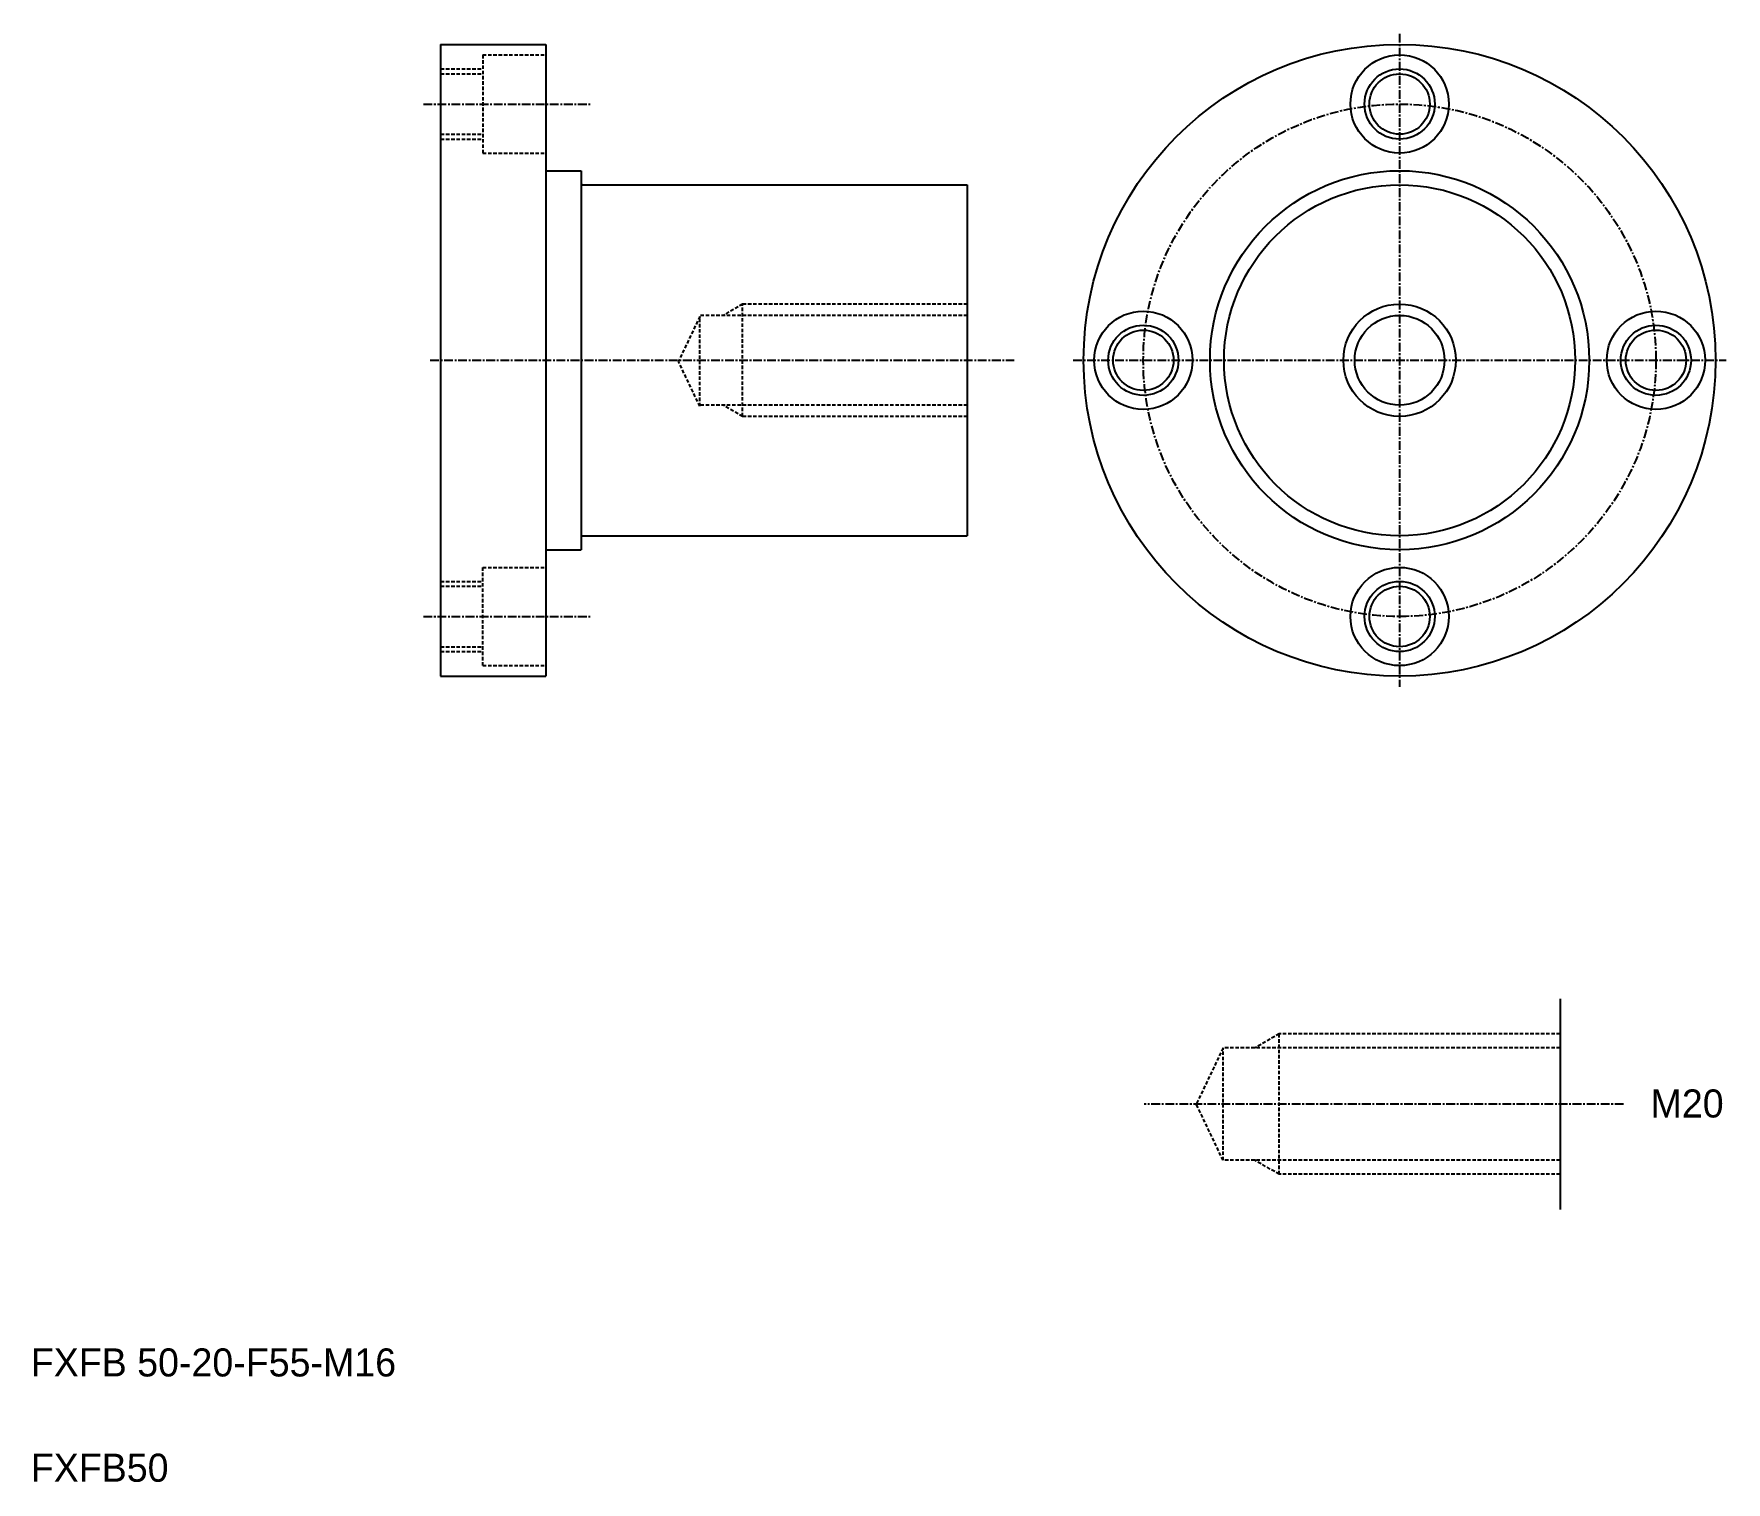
# Model space of a CAD drawing. Extents: x 10 to 251, y 10 to 216.
import ezdxf

# ---------------------------------------------------------------- set-up
doc = ezdxf.new("R2010")
doc.units = 0
doc.linetypes.add('CENTER', pattern=[2, 1.25, -0.25, 0.25, -0.25])
doc.linetypes.add('DASHED', pattern=[0.75, 0.5, -0.25])
doc.layers.get('0').update_dxf_attribs({"linetype": 'CONTINUOUS'})
doc.layers.add('CENTER', color=1, linetype='CENTER')

msp = doc.modelspace()

# ---------------------------------------------------------------- linework, layer by layer
at = {"color": 7, "linetype": 'CONTINUOUS'}
for p, q in [((68.37, 214.76), (68.37, 124.76)), ((68.37, 214.76), (83.37, 214.76)), ((83.37, 214.76), (83.37, 124.76)), ((83.37, 196.76), (88.37, 196.76)), ((88.37, 196.76), (88.37, 142.76)), ((88.57, 194.76), (143.37, 194.76)), ((143.37, 194.76), (143.37, 144.76)), ((88.57, 144.76), (143.37, 144.76)), ((83.37, 142.76), (88.37, 142.76)), ((68.37, 124.76), (83.37, 124.76)), ((227.8, 78.8), (227.8, 48.8))]:
    msp.add_line(p, q, dxfattribs=at)
at = {"color": 3, "linetype": 'DASHED'}
for p, q in [((74.37, 213.26), (74.37, 199.26)), ((74.37, 213.26), (83.37, 213.26)), ((68.37, 211.26), (74.37, 211.26)), ((68.37, 210.56), (74.37, 210.56)), ((68.37, 201.96), (74.37, 201.96)), ((68.37, 201.26), (74.37, 201.26)), ((74.37, 199.26), (83.37, 199.26)), ((105.28, 176), (102.23, 169.6)), ((105.28, 163.2), (105.28, 176)), ((143.37, 176.16), (105.37, 176.16)), ((111.37, 177.76), (108.59, 176.16)), ((111.37, 161.76), (111.37, 177.76)), ((143.37, 177.76), (111.37, 177.76)), ((105.28, 163.2), (102.23, 169.6)), ((143.37, 163.36), (105.37, 163.36)), ((111.37, 161.76), (108.59, 163.36)), ((143.37, 161.76), (111.37, 161.76)), ((74.37, 126.26), (74.37, 140.26)), ((74.37, 140.26), (83.37, 140.26)), ((68.37, 138.26), (74.37, 138.26)), ((68.37, 137.56), (74.37, 137.56)), ((68.37, 128.96), (74.37, 128.96)), ((68.37, 128.26), (74.37, 128.26)), ((74.37, 126.26), (83.37, 126.26)), ((187.79, 73.8), (184.33, 71.8)), ((187.79, 53.8), (187.79, 73.8)), ((227.79, 73.8), (187.79, 73.8)), ((179.79, 71.8), (175.98, 63.8)), ((179.79, 55.8), (179.79, 71.8)), ((227.79, 71.8), (179.79, 71.8)), ((179.79, 55.8), (175.98, 63.8)), ((227.79, 55.8), (179.79, 55.8)), ((187.79, 53.8), (184.33, 55.8)), ((227.79, 53.8), (187.79, 53.8))]:
    msp.add_line(p, q, dxfattribs=at)
at = {"color": 7, "linetype": 'CONTINUOUS'}
for centre, radius in [((204.93, 169.76), 45), ((204.93, 206.26), 7), ((204.93, 206.26), 4.3), ((204.93, 169.76), 27), ((204.93, 169.76), 25), ((168.43, 169.76), 7), ((204.93, 169.76), 6.4), ((241.43, 169.76), 7), ((168.43, 169.76), 4.3), ((241.43, 169.76), 4.3), ((204.93, 133.26), 7), ((204.93, 133.26), 4.3)]:
    msp.add_circle(centre, radius, dxfattribs=at)
at = {"color": 3, "linetype": 'CONTINUOUS'}
for centre, radius in [((204.93, 206.26), 5), ((204.93, 169.76), 8), ((168.43, 169.76), 5), ((241.43, 169.76), 5), ((204.93, 133.26), 5)]:
    msp.add_circle(centre, radius, dxfattribs=at)
at = {"color": 7, "linetype": 'CONTINUOUS'}
for centre, start, end in [((88.57, 194.96), 180, 270), ((88.57, 144.56), 90, 180)]:
    msp.add_arc(centre, 0.2, start, end, dxfattribs=at)
at = {"layer": 'CENTER', "color": 1, "linetype": 'CENTER'}
for p, q in [((204.93, 216.26), (204.93, 123.26)), ((65.92, 206.26), (89.73, 206.26)), ((66.87, 169.76), (150.02, 169.76)), ((158.43, 169.76), (251.43, 169.76)), ((168.43, 169.76), (241.43, 169.76)), ((65.92, 133.26), (89.73, 133.26)), ((236.82, 63.8), (168.56, 63.8))]:
    msp.add_line(p, q, dxfattribs=at)
msp.add_circle((204.93, 169.76), 36.5, dxfattribs=at)

# ---------------------------------------------------------------- texts
at = {"color": 7, "linetype": 'CONTINUOUS'}
for s, p in [('M20', (240.67, 61.89)), ('FXFB 50-20-F55-M16', (10, 25)), ('FXFB50', (10, 10))]:
    msp.add_text(s, height=4, dxfattribs=at).set_placement(p)

doc.saveas('drawing.dxf')
